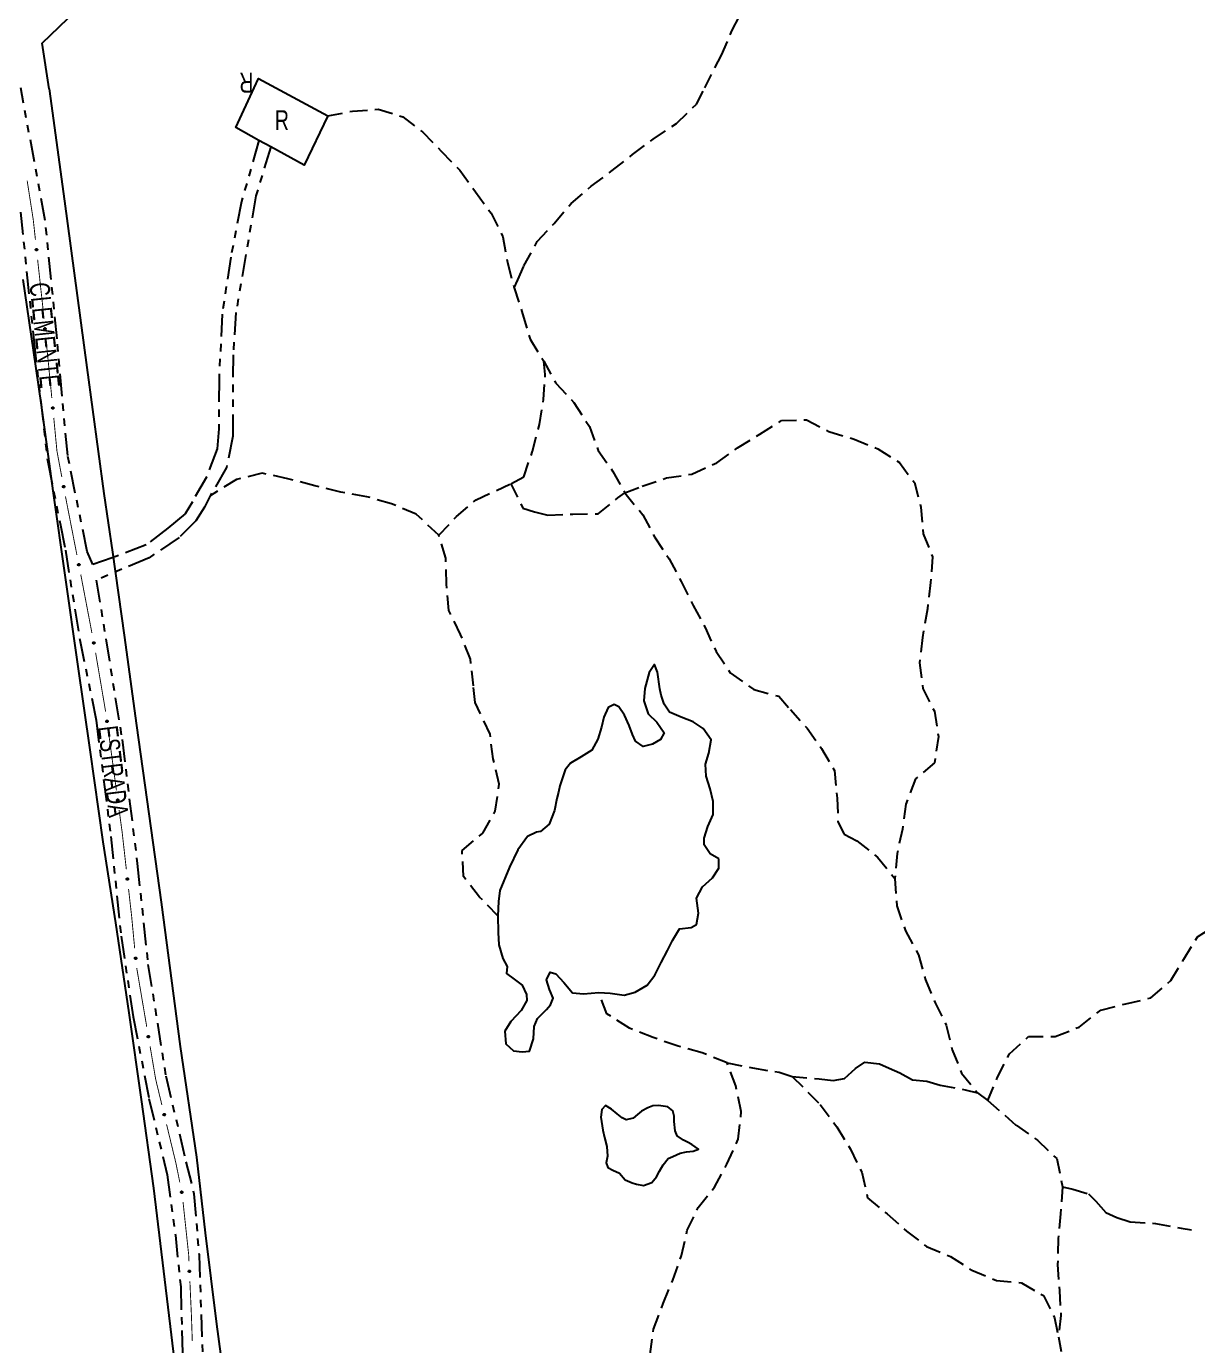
# Model space of a CAD drawing. Extents: x 203604 to 204690, y 4848469 to 4850418.
# Drawn here: x 203990 to 204225.5, y 4848859.1 to 4849124.5 of the extents above; entities that cross this region are included whole.
import ezdxf

# ---------------------------------------------------------------- set-up
doc = ezdxf.new("R2010")
doc.units = 0
doc.header["$LTSCALE"] = 1.5
doc.header["$MEASUREMENT"] = 0
doc.linetypes.add('TRACO_15', pattern=[3, 2, -1])
doc.linetypes.add('TRACO_25', pattern=[8, 3, -1, 1, -1, 1, -1])
for name, color, linetype in [('CD_MALHA_LOTES', 7, 'CONTINUOUS'), ('HD-LAGOS-PERENE', 170, 'CONTINUOUS'), ('HD-RESERV-ETA', 7, 'CONTINUOUS'), ('HD-TXT-ETA', 7, 'CONTINUOUS'), ('RU-QUADRA', 210, 'CONTINUOUS'), ('SV-CAMINHO-TRILHA', 20, 'CONTINUOUS'), ('SV-EIXO-RUA-N-PAV', 6, 'CONTINUOUS'), ('SV-RUA-NAO-PAV', 7, 'CONTINUOUS'), ('SV-TXT-RUA-N-PAV', 7, 'CONTINUOUS')]:
    doc.layers.add(name, color=color, linetype=linetype)
doc.styles.add('ARIAL', font='ARIAL.SHX')

msp = doc.modelspace()

# ---------------------------------------------------------------- linework, layer by layer
at = {"layer": 'CD_MALHA_LOTES', "linetype": 'Continuous', "flags": 128}
for points in [[(203994.539072, 4849111.900657), (203993.123595, 4849121.073929), (204161.390743, 4849282.848917)], [(203994.539072, 4849111.900657), (203997.639019, 4849089.305482), (204002.116722, 4849055.826046), (204005.526664, 4849030.475361), (204007.248858, 4849018.69556), (204009.59104, 4849001.990286), (204012.070999, 4848983.838369), (204017.030915, 4848948.292301), (204020.888628, 4848919.290567), (204024.195239, 4848897.005387), (204025.917432, 4848881.815643), (204028.190727, 4848863.388176), (204032.323991, 4848832.595361), (204035.286163, 4848809.207977), (204039.591646, 4848779.10404), (204042.416043, 4848758.885491), (204047.513735, 4848722.237219), (204052.060325, 4848688.826671)], [(204019.786424, 4848855.67275), (204015.584273, 4848890.805492), (204013.104315, 4848908.612969), (204010.624356, 4848926.007121), (204007.937735, 4848944.159037), (204005.388889, 4848960.450985), (204002.771155, 4848978.94734), (204000.291197, 4848996.203716), (203995.365724, 4849031.060907), (203993.023542, 4849048.248395), (203991.370236, 4849059.33932), (203989.303604, 4849073.530192)]]:
    msp.add_lwpolyline(points, dxfattribs=at)
at = {"layer": 'HD-LAGOS-PERENE', "linetype": 'Continuous'}
for points in [[(204129.2, 4848957.02, 11.07), (204127.44, 4848958.04, 11.07), (204126.24, 4848959.81, 11.07), (204126.26, 4848961.17, 11.07), (204127, 4848963.52, 11.07), (204128.05, 4848965.95, 11.07), (204128.06, 4848968.58, 11.07), (204127.48, 4848971.07, 11.07), (204126.68, 4848973.67, 11.07), (204126.54, 4848976.07, 11.07), (204127.18, 4848978.27, 11.07), (204127.64, 4848980.95, 11.07), (204126.05, 4848983.23, 11.07), (204124.03, 4848984.55, 11.07), (204121.62, 4848985.53, 11.07), (204119.31, 4848986.5, 11.07), (204118.22, 4848988.11, 11.07), (204117.59, 4848989.93, 11.07), (204117.37, 4848991.19, 11.07), (204116.84, 4848994.59, 11.07), (204116.27, 4848996.11, 11.07), (204115.2, 4848994.52, 11.07), (204114.29, 4848991.27, 11.07), (204114.13, 4848988.8, 11.07), (204115.01, 4848986.2, 11.07), (204116.74, 4848984.49, 11.07), (204118.23, 4848982.34, 11.07), (204117.5, 4848981.03, 11.07), (204115.86, 4848980.09, 11.07), (204113.96, 4848979.62, 11.07), (204112.47, 4848980.66, 11.07), (204111.84, 4848982.04, 11.07), (204111.19, 4848983.83, 11.07), (204110.23, 4848985.94, 11.07), (204109.1, 4848987.57, 11.07), (204108.15, 4848988.07, 11.07), (204106.96, 4848987.45, 11.07), (204106.08, 4848985.5, 11.07), (204105.58, 4848983.5, 11.07), (204104.89, 4848981.1, 11.07), (204103.68, 4848978.85, 11.07), (204101.55, 4848977.51, 11.07), (204099.37, 4848976.29, 11.07), (204098.28, 4848974.93, 11.07), (204097.21, 4848971.68, 11.07), (204096.94, 4848970.45, 11.07), (204096.65, 4848969.15, 11.07), (204096.13, 4848966.77, 11.07), (204095.08, 4848964.02, 11.07), (204093.34, 4848962.51, 11.07), (204092.53, 4848962.37, 11.07), (204090.74, 4848961.5, 11.07), (204088.78, 4848958.82, 11.07), (204087.12, 4848955.33, 11.07), (204085.18, 4848950.62, 11.07), (204084.89, 4848948.45, 11.07), (204084.79, 4848945.53, 11.07), (204084.86, 4848942.2, 11.07), (204084.95, 4848939.71, 11.07), (204085.76, 4848936.97, 11.07), (204086.65, 4848935.38, 11.07), (204086.51, 4848933.96, 11.07), (204088.02, 4848932.84, 11.07), (204089.67, 4848931.6, 11.07), (204090.55, 4848929.71, 11.07), (204090.62, 4848928.49, 11.07), (204089.42, 4848926.5, 11.07), (204087.36, 4848924.31, 11.07), (204086.15, 4848922.32, 11.07), (204086.34, 4848919.79, 11.07), (204087.91, 4848918.42, 11.07), (204089.67, 4848918.17, 11.07), (204091.13, 4848918.35, 11.07), (204091.93, 4848920.81, 11.07), (204092.07, 4848923.29, 11.07), (204092.76, 4848924.93, 11.07), (204094.57, 4848926.72, 11.07), (204095.33, 4848927.67, 11.07), (204095.91, 4848929.02, 11.07), (204095.14, 4848930.72, 11.07), (204094.56, 4848932.69, 11.07), (204095.31, 4848934.2, 11.07), (204096.44, 4848933.9, 11.07), (204098.03, 4848932.16, 11.07), (204099.76, 4848930.07, 11.07), (204101.99, 4848929.84, 11.07), (204105.05, 4848930.14, 11.07), (204107.37, 4848930.01, 11.07), (204110.19, 4848929.62, 11.07), (204112.37, 4848930.21, 11.07), (204114.82, 4848931.62, 11.07), (204116.3, 4848933.61, 11.07), (204117.59, 4848936.15, 11.07), (204118.88, 4848938.58, 11.07), (204119.88, 4848940.6, 11.07), (204121.27, 4848942.91, 11.07), (204123.66, 4848943.21, 11.07), (204124.68, 4848943.78, 11.07), (204125.11, 4848946.09, 11.07), (204124.74, 4848949.08, 11.07), (204125.93, 4848951.38, 11.07), (204127.94, 4848953.22, 11.07), (204129.18, 4848955.13, 11.07)], [(204111.75, 4848891.84, 11.07), (204112.66, 4848891.61, 11.07), (204114.07, 4848891.33, 11.07), (204115.75, 4848891.89, 11.07), (204116.69, 4848893.02, 11.07), (204117.3, 4848894.21, 11.07), (204118, 4848895.47, 11.07), (204118.99, 4848896.74, 11.07), (204119.93, 4848897.16, 11.07), (204121.45, 4848897.79, 11.07), (204122.67, 4848898.11, 11.07), (204124.05, 4848898.22, 11.07), (204125.11, 4848898.6, 11.07), (204123.77, 4848899.55, 11.07), (204122.87, 4848900.05, 11.07), (204122.08, 4848900.46, 11.07), (204120.81, 4848901.29, 11.07), (204120.39, 4848902.29, 11.07), (204120.25, 4848904.19, 11.07), (204120.25, 4848905.24, 11.07), (204119.97, 4848906.34, 11.07), (204118.92, 4848907.14, 11.07), (204117.09, 4848907.42, 11.07), (204115.96, 4848907.35, 11.07), (204114.95, 4848906.93, 11.07), (204113.65, 4848906.23, 11.07), (204112.87, 4848905.59, 11.07), (204111.96, 4848904.82, 11.07), (204110.56, 4848904.49, 11.07), (204109.74, 4848904.94, 11.07), (204108.73, 4848905.73, 11.07), (204107.6, 4848906.65, 11.07), (204106.41, 4848907.43, 11.07), (204105.7, 4848906.58, 11.07), (204105.49, 4848905.03, 11.07), (204105.89, 4848902.42, 11.07), (204106.2, 4848900.96, 11.07), (204106.69, 4848899.13, 11.07), (204106.79, 4848897.22, 11.07), (204106.55, 4848895.9, 11.07), (204106.87, 4848894.9, 11.07), (204107.88, 4848894.42, 11.07), (204109.25, 4848893.8, 11.07), (204110.38, 4848892.48, 11.07)]]:
    msp.add_polyline3d(points, close=True, dxfattribs=at)
at = {"layer": 'HD-RESERV-ETA', "linetype": 'Continuous'}
msp.add_polyline3d([(204035.77, 4849112.1, 9.26), (204036.63, 4849113.98, 9.19), (204040.11, 4849112.1, 9.19), (204050.55, 4849106.48, 9.19), (204045.83, 4849096.53, 9.28), (204039.11, 4849100.22, 9.28), (204036.7, 4849101.54, 9.28), (204032.06, 4849104.09, 9.26), (204035.76, 4849112.1, 9.26)], close=True, dxfattribs=at)
at = {"layer": 'RU-QUADRA', "linetype": 'Continuous', "const_width": 0.18, "flags": 128}
for points in [[(204161.390743, 4849282.848917), (203993.123595, 4849121.073929), (203994.539072, 4849111.900657)], [(204019.786424, 4848855.67275), (204015.584273, 4848890.805492), (204013.104315, 4848908.612969), (204010.624356, 4848926.007121), (204007.937735, 4848944.159037), (204005.388889, 4848960.450985), (204002.771155, 4848978.94734), (204000.291197, 4848996.203716), (203995.365724, 4849031.060907), (203993.023542, 4849048.248395), (203991.370236, 4849059.33932), (203989.303604, 4849073.530192)]]:
    msp.add_lwpolyline(points, dxfattribs=at)
at = {"layer": 'RU-QUADRA', "linetype": 'Continuous'}
msp.add_lwpolyline([(203994.539072, 4849111.900657, 0.18, 0.18, 0), (203997.639019, 4849089.305482, 0.18, 0.18, 0), (204002.116722, 4849055.826046, 0.18, 0.18, 0), (204005.526664, 4849030.475361, 0.18, 0.18, 0), (204007.248858, 4849018.69556, 0.18, 0.18, 0), (204009.59104, 4849001.990286, 0.18, 0.18, 0), (204012.070999, 4848983.838369, 0.18, 0.18, 0), (204017.030915, 4848948.292301, 0.18, 0.18, 0), (204020.888628, 4848919.290567, 0.18, 0.18, 0), (204024.195239, 4848897.005387, 0.18, 0.18, 0), (204025.917432, 4848881.815643, 0.18, 0.18, 0), (204028.190727, 4848863.388176, 0.18, 0.18, 0), (204032.323991, 4848832.595361, 0.18, 0.18, 0), (204035.286163, 4848809.207977, 0.18, 0.18, 0), (204039.591646, 4848779.10404, 0.18, 0.18, 0), (204042.416043, 4848758.885491, 0.18, 0.18, 0), (204047.513735, 4848722.237219, 0.18, 0.18, 0), (204052.060325, 4848688.826671, 0.18, 0.18, 0)], format="xyseb", dxfattribs=at)
at = {"layer": 'SV-CAMINHO-TRILHA', "linetype": 'TRACO_15'}
for points in [[(204126.4, 4849112.1, 10.2), (204129.71, 4849118.65, 10.19), (204131.91, 4849123.68, 10.14), (204134.59, 4849128.92, 9.95)], [(204088.07, 4849071.84, 10.92), (204088.81, 4849073.5, 11.11), (204089.99, 4849076.29, 10.66), (204092.7, 4849081.19, 10.67), (204096.12, 4849084.84, 10.69), (204099.51, 4849088.83, 10.65), (204103.56, 4849092.29, 10.33), (204107.74, 4849095.44, 10.22), (204111.86, 4849098.67, 10.2), (204116.01, 4849101.8, 10.2), (204120.68, 4849104.95, 10.2), (204124.69, 4849108.79, 10.2), (204126.4, 4849112.1, 10.2)], [(204050.55, 4849106.48, 8.76), (204055.53, 4849107.42, 9.1), (204060.68, 4849107.78, 9.06), (204065.66, 4849106.3, 9.52), (204069.6, 4849103.22, 9.44), (204073.37, 4849099.38, 9.7), (204077.09, 4849095.53, 9.6), (204080.27, 4849091.18, 9.86), (204083.39, 4849086.88, 9.92), (204085.78, 4849082.1, 10.14), (204086.74, 4849076.73, 10.16), (204088.07, 4849071.84, 10.15), (204089.73, 4849066.66, 10.14), (204091.26, 4849061.57, 10.37), (204094.01, 4849057.12, 10.64), (204096.43, 4849052.69, 10.89), (204100.01, 4849048.83, 11.07), (204103.17, 4849043.96, 11.01), (204104.94, 4849039.12, 11.27), (204107.88, 4849034.96, 11.18), (204110.31, 4849030.61, 11.5), (204113.89, 4849026.23, 11.58), (204116.28, 4849021.76, 11.78), (204119.19, 4849017.37, 11.78), (204121.62, 4849012.81, 11.88), (204124.05, 4849007.96, 12.1), (204126.45, 4849003.55, 12.27), (204128.64, 4848998.71, 12.49), (204131.5, 4848994.46, 12.77), (204136.25, 4848991.07, 12.79), (204141.24, 4848989.71, 13.09), (204143.58, 4848987.07, 12.47), (204146.94, 4848983.27, 12.31), (204149.87, 4848979.21, 12.19), (204152.43, 4848974.76, 12.09), (204153.01, 4848969.19, 12.16), (204153.16, 4848964.44, 12.68), (204154.39, 4848961.99, 12.68), (204156.98, 4848960.62, 12.65), (204161.1, 4848957.38, 12.92), (204164.58, 4848953.04, 12.96), (204164.97, 4848947.56, 12.9), (204166.72, 4848942.52, 12.68), (204169.35, 4848937.71, 12.54), (204170.76, 4848932.7, 12.54), (204172.69, 4848928.03, 12.42), (204174.94, 4848923.53, 12.23), (204176.14, 4848918.61, 12.06), (204178, 4848913.92, 11.9), (204181.24, 4848909.95, 11.87), (204183.29, 4848908.39, 11.87), (204189.02, 4848903.42, 11.86), (204193.28, 4848900.43, 11.86), (204197.14, 4848896.71, 11.86), (204198.33, 4848891.02, 11.86), (204197.91, 4848885.64, 11.86), (204197.47, 4848880.63, 11.79), (204197.33, 4848875.42, 11.92), (204197.68, 4848870.19, 12.11), (204197.99, 4848865.16, 12.3), (204197.5, 4848860.89, 12.54)], [(204072.9, 4849022.1, 11.52), (204076.44, 4849025.88, 11.71), (204080.37, 4849029.24, 11.71), (204087.37, 4849032.45, 11.43), (204090, 4849033.87, 11.37), (204091.73, 4849039.03, 11.39), (204093.12, 4849044.4, 11.39), (204093.94, 4849049.43, 11.31), (204094.29, 4849054.43, 11.31), (204094.01, 4849057.12, 11.31)], [(204087.37, 4849032.45, 11.64), (204089.82, 4849027.54, 11.38), (204092.15, 4849026.82, 11.38), (204094.8, 4849026.17, 11.49), (204099.81, 4849026.36, 11.61), (204104.93, 4849026.4, 11.7), (204108.92, 4849029.66, 11.74), (204110.31, 4849030.61, 11.74), (204113.78, 4849031.96, 11.93), (204118.68, 4849033.64, 11.96), (204123.79, 4849034.4, 12.08), (204128.77, 4849036.66, 12.14), (204132.93, 4849039.7, 12.03), (204137.43, 4849042.43, 12.11), (204141.82, 4849045.17, 12.03), (204146.85, 4849045.32, 12), (204151.29, 4849043, 12), (204156.41, 4849041.45, 12.02), (204161.2, 4849039.46, 12.05), (204165.5, 4849036.72, 12.05), (204168.52, 4849032.7, 12.06), (204169.84, 4849027.75, 12.07), (204170.27, 4849022.42, 12.14), (204172.19, 4849017.74, 12.24), (204171.79, 4849012.61, 12.27), (204171.13, 4849007.29, 12.28), (204170.17, 4849001.54, 12.31), (204169.55, 4848996.42, 12.31), (204170.23, 4848991.29, 12.31), (204172.56, 4848986.69, 12.31), (204173.36, 4848981.64, 12.31), (204172.57, 4848976.36, 12.3), (204168.77, 4848973.1, 12.27), (204166.79, 4848968.04, 12.18), (204166.13, 4848963.01, 12.35), (204165.06, 4848958.1, 12.28), (204164.58, 4848953.04, 12.28)], [(204084.79, 4848945.53, 11.39), (204081.1, 4848949.31, 12.39), (204077.86, 4848953.47, 12.99), (204077.58, 4848958.7, 13.07), (204081.72, 4848962.19, 13.08), (204084.25, 4848966.61, 13.08), (204085, 4848972.01, 12.98), (204083.84, 4848977.1, 12.84), (204083.19, 4848982.07, 12.9), (204080.23, 4848988.48, 12.4), (204079.84, 4848991.83, 12.35), (204079.23, 4848997.19, 11.96), (204077.27, 4849002.12, 11.89), (204074.9, 4849007, 11.64), (204074.43, 4849012.24, 11.77), (204074.27, 4849017.5, 11.81), (204072.9, 4849022.1, 11.81), (204068.37, 4849026.36, 11.75), (204063.4, 4849028.44, 11.78), (204058.43, 4849029.85, 11.83), (204053.18, 4849030.76, 11.59), (204047.93, 4849032.06, 11.31), (204042.56, 4849033.46, 11.3), (204037.37, 4849034.59, 11.47), (204032.18, 4849033.33, 11.49), (204026.91, 4849030.05, 11.47)], [(204183.29, 4848908.39, 11.98), (204185.22, 4848913.07, 12.06), (204187.65, 4848917.81, 12.09), (204191.45, 4848921.26, 12.16), (204196.83, 4848921.27, 12.29), (204201.69, 4848923.19, 12.36), (204205.99, 4848926.61, 12.36), (204211.06, 4848927.87, 12.41), (204216.08, 4848929.04, 12.44), (204220.1, 4848932.53, 12.44), (204222.68, 4848936.82, 12.44), (204225.46, 4848941.36, 12.45), (204229.91, 4848944.08, 12.49), (204234.46, 4848947.48, 12.68), (204238.84, 4848950.54, 12.75), (204243.9, 4848952.27, 12.8), (204249.35, 4848952.1, 12.7), (204253.73, 4848951.37, 12.71)], [(204115.37, 4848857.41, 12.49), (204116.09, 4848862.4, 12.58), (204118.03, 4848867.6, 12.14), (204119.92, 4848872.26, 12), (204121.7, 4848877.2, 11.9), (204122.83, 4848882.3, 11.69), (204125.05, 4848886.87, 11.77), (204128.34, 4848890.97, 11.7), (204130.84, 4848895.61, 11.75), (204133.12, 4848900.6, 11.75), (204133.72, 4848906.22, 11.75), (204132.61, 4848911.39, 11.75), (204130.9, 4848915.99, 11.75), (204125.87, 4848917.97, 11.75), (204121.05, 4848919.31, 11.75), (204116.02, 4848921.05, 11.46), (204111.25, 4848922.93, 11.32), (204106.68, 4848925.84, 11.01), (204105.05, 4848930.14, 11.18)], [(204130.9, 4848915.99, 11.92), (204136, 4848914.95, 11.97), (204141.34, 4848914.08, 12.06), (204143.94, 4848913.24, 12.06), (204149.6, 4848907.61, 12.12), (204152.91, 4848903.11, 12.12), (204155.66, 4848898.64, 12.06), (204157.96, 4848893.96, 12.12), (204159.12, 4848888.83, 12.01), (204163.04, 4848885.58, 12.03), (204166.97, 4848882.15, 12.03), (204170.94, 4848879.06, 12.04), (204175.81, 4848877.03, 12.04), (204180.06, 4848874.25, 12.04), (204185.02, 4848872.23, 12.04), (204190.08, 4848871.72, 12), (204194.46, 4848869.15, 11.94), (204196.72, 4848864.69, 11.94), (204197.5, 4848860.89, 11.94), (204198.64, 4848854.58, 11.94)], [(204143.94, 4848913.24, 12.49), (204149.36, 4848912.74, 12.1), (204152.18, 4848912.42, 12.1), (204154.47, 4848912.84, 12.06), (204156.69, 4848914.82, 12.06), (204158.54, 4848916.15, 11.88), (204161.48, 4848915.81, 11.88), (204163.46, 4848914.89, 11.91), (204165.57, 4848913.97, 11.91), (204168.14, 4848912.54, 12.09), (204171.06, 4848912.28, 12.09), (204173.7, 4848911.47, 12.09), (204178.74, 4848910.57, 12.12), (204181.24, 4848909.95, 12.12)], [(204198.33, 4848891.02, 11.83), (204200.42, 4848890.6, 11.83), (204203.53, 4848889.63, 11.91), (204205.04, 4848888.15, 11.91), (204207.04, 4848885.88, 11.95), (204209.26, 4848884.89, 11.95), (204211.91, 4848884.02, 11.99), (204217, 4848883.67, 11.99), (204222.15, 4848882.7, 11.99), (204224.26, 4848882.41, 11.99)]]:
    msp.add_polyline3d(points, dxfattribs=at)
at = {"layer": 'SV-EIXO-RUA-N-PAV', "const_width": 0.18}
for points in [[(203991.33, 4849085.63), (203990.114791, 4849093.40911)], [(203991.343784, 4849085.504207), (203991.33, 4849085.63)], [(203991.779471, 4849081.528006), (203991.343784, 4849085.504207)], [(203993.31, 4849067.56), (203992.215159, 4849077.551805)], [(203993.403192, 4849066.616199), (203993.31, 4849067.56)], [(203993.501456, 4849065.621038), (203993.403192, 4849066.616199)], [(203995.073675, 4849049.698471), (203993.894511, 4849061.640396)], [(203996.1, 4849039.06), (203995.463124, 4849045.717479)], [(203996.157376, 4849038.753192), (203996.1, 4849039.06)], [(203997.076493, 4849033.838395), (203996.157376, 4849038.753192)], [(204000.119005, 4849018.130441), (203997.81367, 4849029.906918)], [(204001, 4849013.63), (204000.88745, 4849014.204948)], [(204001.077701, 4849013.223215), (204001, 4849013.63)], [(204003.141512, 4849002.418555), (204001.077701, 4849013.223215)], [(204005.885431, 4848986.656115), (204003.87368, 4848998.486282)], [(204008.063579, 4848970.805369), (204006.443787, 4848982.695544)], [(204009.21, 4848962.39), (204008.60351, 4848966.841977)], [(204009.266855, 4848961.886297), (204009.21, 4848962.39)], [(204010.051993, 4848954.930467), (204009.266855, 4848961.886297)], [(204011.13, 4848945.38), (204010.500643, 4848950.955708)], [(204011.166665, 4848944.992847), (204011.13, 4848945.38)], [(204011.732362, 4848939.019574), (204011.166665, 4848944.992847)], [(204014.162793, 4848923.212833), (204012.148132, 4848935.042505)], [(204015.96, 4848912.66), (204014.834346, 4848919.269609)], [(204016.029249, 4848912.373013), (204015.96, 4848912.66)], [(204017.202078, 4848907.512512), (204016.029249, 4848912.373013)], [(204020.05, 4848895.71), (204018.140341, 4848903.624111)], [(204020.219202, 4848894.868084), (204020.05, 4848895.71)], [(204020.8103, 4848891.926893), (204020.219202, 4848894.868084)], [(204022.59, 4848877.4), (204021.456674, 4848887.983518)], [(204022.606099, 4848877.04439), (204022.59, 4848877.4)], [(204022.651323, 4848876.045413), (204022.606099, 4848877.04439)], [(204023.15, 4848865.03), (204022.832221, 4848872.049505)], [(204023.182775, 4848864.057247), (204023.15, 4848865.03)], [(204023.317469, 4848860.059515), (204023.182775, 4848864.057247)]]:
    msp.add_lwpolyline(points, dxfattribs=at)
at = {"layer": 'SV-EIXO-RUA-N-PAV'}
for points in [[(203991.90354, 4849079.385089), (203991.864965, 4849079.415157), (203991.837961, 4849079.448886), (203991.823535, 4849079.483501), (203991.818762, 4849079.517413), (203991.817788, 4849079.552656), (203991.824645, 4849079.588406), (203991.841044, 4849079.626398), (203991.870934, 4849079.665305), (203991.907305, 4849079.690698), (203991.940484, 4849079.706657), (203991.975559, 4849079.713669), (203992.009812, 4849079.714042), (203992.046711, 4849079.705691), (203992.08505, 4849079.688696), (203992.123445, 4849079.657694), (203992.149693, 4849079.624445), (203992.162768, 4849079.590598), (203992.169594, 4849079.555291), (203992.170158, 4849079.519299), (203992.163225, 4849079.484245), (203992.146044, 4849079.445674), (203992.114942, 4849079.408183), (203992.082079, 4849079.381626), (203992.048424, 4849079.368079), (203992.013514, 4849079.362142), (203991.978177, 4849079.360734), (203991.941953, 4849079.366131), (203991.90354, 4849079.385089)], [(203993.602554, 4849063.476915), (203993.564304, 4849063.507394), (203993.537663, 4849063.541411), (203993.523608, 4849063.576178), (203993.5192, 4849063.610139), (203993.518603, 4849063.645391), (203993.525842, 4849063.681065), (203993.542648, 4849063.71888), (203993.572953, 4849063.757464), (203993.609594, 4849063.782466), (203993.642942, 4849063.798068), (203993.67809, 4849063.804704), (203993.712345, 4849063.80471), (203993.749153, 4849063.795965), (203993.787308, 4849063.77856), (203993.825368, 4849063.747148), (203993.851258, 4849063.713619), (203993.863969, 4849063.679634), (203993.870417, 4849063.644256), (203993.870595, 4849063.60826), (203993.863287, 4849063.573282), (203993.845693, 4849063.534898), (203993.814192, 4849063.497742), (203993.781046, 4849063.471538), (203993.747248, 4849063.458354), (203993.712276, 4849063.45279), (203993.676926, 4849063.451762), (203993.640762, 4849063.457546), (203993.602554, 4849063.476915)], [(203995.174773, 4849047.554349), (203995.136523, 4849047.584827), (203995.109881, 4849047.618844), (203995.095827, 4849047.653611), (203995.091418, 4849047.687573), (203995.090821, 4849047.722825), (203995.098061, 4849047.758499), (203995.114867, 4849047.796313), (203995.145172, 4849047.834898), (203995.181812, 4849047.859899), (203995.215161, 4849047.875501), (203995.250309, 4849047.882137), (203995.284564, 4849047.882143), (203995.321371, 4849047.873398), (203995.359526, 4849047.855993), (203995.397587, 4849047.824581), (203995.423477, 4849047.791053), (203995.436188, 4849047.757067), (203995.442636, 4849047.72169), (203995.442814, 4849047.685693), (203995.435505, 4849047.650715), (203995.417912, 4849047.612331), (203995.38641, 4849047.575176), (203995.353265, 4849047.548972), (203995.319467, 4849047.535787), (203995.284494, 4849047.530223), (203995.249144, 4849047.529195), (203995.212981, 4849047.534979), (203995.174773, 4849047.554349)], [(203997.362346, 4849031.711009), (203997.321608, 4849031.738071), (203997.292128, 4849031.769661), (203997.275125, 4849031.803085), (203997.2678, 4849031.836538), (203997.264162, 4849031.871607), (203997.268294, 4849031.907773), (203997.281772, 4849031.946897), (203997.308632, 4849031.987954), (203997.342977, 4849032.016026), (203997.374854, 4849032.03445), (203997.409297, 4849032.044096), (203997.443424, 4849032.04706), (203997.480849, 4849032.041525), (203997.520365, 4849032.027479), (203997.560996, 4849031.999471), (203997.589684, 4849031.968303), (203997.605282, 4849031.935542), (203997.61476, 4849031.900854), (203997.618045, 4849031.865007), (203997.613784, 4849031.829529), (203997.599571, 4849031.789769), (203997.571395, 4849031.750032), (203997.540636, 4849031.721064), (203997.508103, 4849031.70501), (203997.473741, 4849031.696448), (203997.438612, 4849031.692371), (203997.402084, 4849031.695011), (203997.362346, 4849031.711009)], [(204000.4228, 4849016.005542), (204000.381834, 4849016.03226), (204000.352089, 4849016.063599), (204000.334804, 4849016.096879), (204000.327197, 4849016.130269), (204000.323263, 4849016.165306), (204000.32709, 4849016.201506), (204000.340237, 4849016.240742), (204000.36675, 4849016.282025), (204000.400857, 4849016.310385), (204000.432577, 4849016.329077), (204000.466938, 4849016.339013), (204000.501039, 4849016.342265), (204000.538509, 4849016.337046), (204000.578142, 4849016.323335), (204000.619008, 4849016.29567), (204000.647958, 4849016.264746), (204000.663832, 4849016.232118), (204000.673602, 4849016.19751), (204000.67719, 4849016.161692), (204000.673229, 4849016.12618), (204000.659351, 4849016.086301), (204000.631512, 4849016.046328), (204000.600998, 4849016.017102), (204000.568602, 4849016.000774), (204000.534314, 4849015.991922), (204000.49922, 4849015.987548), (204000.462671, 4849015.98988), (204000.4228, 4849016.005542)], [(204003.435582, 4849000.292289), (204003.394739, 4849000.319194), (204003.365138, 4849000.350669), (204003.348005, 4849000.384027), (204003.340551, 4849000.417452), (204003.336778, 4849000.452506), (204003.34077, 4849000.488688), (204003.354097, 4849000.527864), (204003.380798, 4849000.569025), (204003.415034, 4849000.597229), (204003.44684, 4849000.615776), (204003.481246, 4849000.625555), (204003.515361, 4849000.62865), (204003.552807, 4849000.62326), (204003.592376, 4849000.609367), (204003.633115, 4849000.581516), (204003.661924, 4849000.55046), (204003.677648, 4849000.517759), (204003.68726, 4849000.483107), (204003.690684, 4849000.447273), (204003.68656, 4849000.411779), (204003.672501, 4849000.371964), (204003.644479, 4849000.332119), (204003.613832, 4849000.303033), (204003.581361, 4849000.286853), (204003.547032, 4849000.278158), (204003.511919, 4849000.273945), (204003.475381, 4849000.276445), (204003.435582, 4849000.292289)], [(204006.084143, 4848984.520016), (204006.044793, 4848984.54906), (204006.016912, 4848984.582069), (204006.001582, 4848984.616292), (204005.995921, 4848984.650067), (204005.994021, 4848984.685273), (204005.999937, 4848984.721191), (204006.015334, 4848984.7596), (204006.044192, 4848984.799279), (204006.079883, 4848984.825618), (204006.112632, 4848984.842442), (204006.147511, 4848984.850373), (204006.181742, 4848984.851645), (204006.218848, 4848984.844266), (204006.25762, 4848984.828283), (204006.296816, 4848984.7983), (204006.323928, 4848984.765751), (204006.337886, 4848984.732259), (204006.345637, 4848984.697144), (204006.347146, 4848984.661178), (204006.341135, 4848984.625955), (204006.324973, 4848984.586946), (204006.294866, 4848984.548652), (204006.262712, 4848984.521241), (204006.229425, 4848984.506815), (204006.194682, 4848984.499963), (204006.159394, 4848984.497628), (204006.123041, 4848984.502072), (204006.084143, 4848984.520016)], [(204008.243866, 4848968.666448), (204008.204515, 4848968.695492), (204008.176634, 4848968.728501), (204008.161304, 4848968.762725), (204008.155644, 4848968.7965), (204008.153744, 4848968.831706), (204008.15966, 4848968.867623), (204008.175056, 4848968.906033), (204008.203914, 4848968.945711), (204008.239606, 4848968.97205), (204008.272354, 4848968.988875), (204008.307233, 4848968.996805), (204008.341465, 4848968.998078), (204008.37857, 4848968.990699), (204008.417343, 4848968.974716), (204008.456539, 4848968.944732), (204008.48365, 4848968.912184), (204008.497609, 4848968.878692), (204008.50536, 4848968.843577), (204008.506868, 4848968.807611), (204008.500858, 4848968.772387), (204008.484695, 4848968.733379), (204008.454589, 4848968.695084), (204008.422435, 4848968.667673), (204008.389147, 4848968.653248), (204008.354404, 4848968.646396), (204008.319116, 4848968.644061), (204008.282764, 4848968.648505), (204008.243866, 4848968.666448)], [(204010.183048, 4848952.787967), (204010.144375, 4848952.817908), (204010.117261, 4848952.851549), (204010.102722, 4848952.886117), (204010.09784, 4848952.920013), (204010.09675, 4848952.955253), (204010.10349, 4848952.991025), (204010.119766, 4848953.02907), (204010.149529, 4848953.068075), (204010.185816, 4848953.093586), (204010.218943, 4848953.109653), (204010.253995, 4848953.116779), (204010.288247, 4848953.117264), (204010.325173, 4848953.109034), (204010.363567, 4848953.092164), (204010.402064, 4848953.061287), (204010.42842, 4848953.028124), (204010.441604, 4848952.994319), (204010.448546, 4848952.959035), (204010.449227, 4848952.923045), (204010.442408, 4848952.887968), (204010.425353, 4848952.849342), (204010.394374, 4848952.81175), (204010.361598, 4848952.785085), (204010.327987, 4848952.771429), (204010.293096, 4848952.765378), (204010.257764, 4848952.763855), (204010.221523, 4848952.769133), (204010.183048, 4848952.787967)], [(204011.824884, 4848936.875064), (204011.786756, 4848936.905696), (204011.760251, 4848936.939819), (204011.746336, 4848936.974642), (204011.742063, 4848937.008621), (204011.741607, 4848937.043875), (204011.748989, 4848937.079519), (204011.765946, 4848937.117266), (204011.796405, 4848937.155729), (204011.833146, 4848937.180584), (204011.866556, 4848937.196053), (204011.90173, 4848937.202548), (204011.935985, 4848937.202417), (204011.972758, 4848937.193525), (204012.010843, 4848937.175967), (204012.048777, 4848937.144403), (204012.074533, 4848937.110772), (204012.087108, 4848937.076736), (204012.093414, 4848937.041333), (204012.093448, 4848937.005335), (204012.086, 4848936.970388), (204012.068253, 4848936.932074), (204012.036603, 4848936.895045), (204012.003353, 4848936.868974), (204011.969503, 4848936.855924), (204011.934508, 4848936.8505), (204011.899155, 4848936.849613), (204011.863015, 4848936.855542), (204011.824884, 4848936.875064)], [(204014.414174, 4848921.081099), (204014.373878, 4848921.108817), (204014.344914, 4848921.140879), (204014.328453, 4848921.174574), (204014.321672, 4848921.208142), (204014.318601, 4848921.243265), (204014.323318, 4848921.279359), (204014.337428, 4848921.31826), (204014.364949, 4848921.358877), (204014.399744, 4848921.386389), (204014.431915, 4848921.404295), (204014.46651, 4848921.413382), (204014.50068, 4848921.415793), (204014.538011, 4848921.409653), (204014.577294, 4848921.39497), (204014.617466, 4848921.366307), (204014.645646, 4848921.334679), (204014.660712, 4848921.30167), (204014.669627, 4848921.266833), (204014.672332, 4848921.230937), (204014.667497, 4848921.195533), (204014.652642, 4848921.156008), (204014.623827, 4848921.116733), (204014.592603, 4848921.088267), (204014.559814, 4848921.072741), (204014.525318, 4848921.064736), (204014.490128, 4848921.061228), (204014.453647, 4848921.06446), (204014.414174, 4848921.081099)], [(204017.597903, 4848905.402818), (204017.555815, 4848905.427731), (204017.524737, 4848905.457749), (204017.506022, 4848905.490245), (204017.496972, 4848905.523274), (204017.49152, 4848905.558107), (204017.49377, 4848905.594439), (204017.5052, 4848905.634209), (204017.529895, 4848905.676605), (204017.562737, 4848905.70642), (204017.593615, 4848905.726472), (204017.627512, 4848905.737892), (204017.661439, 4848905.742622), (204017.699101, 4848905.739036), (204017.739292, 4848905.72706), (204017.781321, 4848905.701197), (204017.811587, 4848905.671559), (204017.828864, 4848905.639651), (204017.840129, 4848905.605501), (204017.845269, 4848905.569873), (204017.842854, 4848905.534222), (204017.830723, 4848905.493778), (204017.804646, 4848905.452633), (204017.775431, 4848905.422109), (204017.743775, 4848905.404389), (204017.709903, 4848905.394055), (204017.675033, 4848905.388161), (204017.638417, 4848905.388903), (204017.597903, 4848905.402818)], [(204021.124753, 4848889.803546), (204021.083654, 4848889.830058), (204021.053752, 4848889.861248), (204021.0363, 4848889.89444), (204021.028526, 4848889.927792), (204021.024416, 4848889.962808), (204021.028061, 4848889.999027), (204021.041011, 4848890.038329), (204021.067317, 4848890.079744), (204021.101281, 4848890.108275), (204021.132907, 4848890.127126), (204021.167218, 4848890.137234), (204021.201302, 4848890.140657), (204021.238798, 4848890.135626), (204021.278499, 4848890.122114), (204021.319503, 4848890.094655), (204021.348608, 4848890.063876), (204021.364645, 4848890.031328), (204021.374589, 4848889.99677), (204021.378357, 4848889.96097), (204021.374573, 4848889.925438), (204021.360896, 4848889.88549), (204021.333258, 4848889.845378), (204021.302891, 4848889.815999), (204021.270577, 4848889.799509), (204021.236334, 4848889.790485), (204021.201263, 4848889.785936), (204021.164703, 4848889.788084), (204021.124753, 4848889.803546)], [(204022.638302, 4848873.898947), (204022.601726, 4848873.931416), (204022.576931, 4848873.966801), (204022.564744, 4848874.002266), (204022.562147, 4848874.036414), (204022.563425, 4848874.071648), (204022.572551, 4848874.106886), (204022.591343, 4848874.143754), (204022.623656, 4848874.180673), (204022.661574, 4848874.203692), (204022.695705, 4848874.217499), (204022.731156, 4848874.222257), (204022.765363, 4848874.220442), (204022.801653, 4848874.209753), (204022.838829, 4848874.190344), (204022.875166, 4848874.156953), (204022.899237, 4848874.122096), (204022.910124, 4848874.087483), (204022.914682, 4848874.051813), (204022.912946, 4848874.015858), (204022.903789, 4848873.981318), (204022.88418, 4848873.943923), (204022.850748, 4848873.908495), (204022.816256, 4848873.88409), (204022.781805, 4848873.87272), (204022.746586, 4848873.869024), (204022.711232, 4848873.869876), (204022.675427, 4848873.877574), (204022.638302, 4848873.898947)]]:
    msp.add_lwpolyline(points, close=True, dxfattribs=at)
for points in [[(203991.837961, 4849079.448886), (203991.817788, 4849079.552656)], [(203991.849488, 4849079.434318), (203991.823161, 4849079.561839)], [(203991.864965, 4849079.415157), (203991.824645, 4849079.588406)], [(203991.883193, 4849079.402321), (203991.834069, 4849079.600096)], [(203991.90354, 4849079.385089), (203991.841044, 4849079.626398)], [(203991.924443, 4849079.376642), (203991.858243, 4849079.642553)], [(203991.941953, 4849079.366131), (203991.870934, 4849079.665305)], [(203991.95969, 4849079.36815), (203991.889181, 4849079.673397)], [(203991.978177, 4849079.360734), (203991.907305, 4849079.690698)], [(203991.994343, 4849079.365083), (203991.922663, 4849079.693538)], [(203992.013514, 4849079.362142), (203991.940484, 4849079.706657)], [(203992.031115, 4849079.36774), (203991.96081, 4849079.708699)], [(203992.048424, 4849079.368079), (203991.975559, 4849079.713669)], [(203992.065638, 4849079.378386), (203991.993513, 4849079.71091)], [(203992.082079, 4849079.381626), (203992.009812, 4849079.714042)], [(203992.09927, 4849079.397171), (203992.029819, 4849079.70528)], [(203992.114942, 4849079.408183), (203992.046711, 4849079.705691)], [(203992.128554, 4849079.430579), (203992.066721, 4849079.694223)], [(203992.146044, 4849079.445674), (203992.08505, 4849079.688696)], [(203992.151669, 4849079.470174), (203992.105554, 4849079.665534)], [(203992.163225, 4849079.484245), (203992.123445, 4849079.657694)], [(203992.165587, 4849079.506017), (203992.137754, 4849079.634745)], [(203992.170158, 4849079.519299), (203992.149693, 4849079.624445)], [(203993.537663, 4849063.541411), (203993.518603, 4849063.645391)], [(203993.549033, 4849063.52672), (203993.524074, 4849063.654515)], [(203993.564304, 4849063.507394), (203993.525842, 4849063.681065)], [(203993.582394, 4849063.494364), (203993.535391, 4849063.692654)], [(203993.602554, 4849063.476915), (203993.542648, 4849063.71888)], [(203993.623365, 4849063.468244), (203993.560019, 4849063.73485)], [(203993.640762, 4849063.457546), (203993.572953, 4849063.757464)], [(203993.65852, 4849063.459375), (203993.591285, 4849063.76536)], [(203993.676926, 4849063.451762), (203993.609594, 4849063.782466)], [(203993.693138, 4849063.455937), (203993.624982, 4849063.785141)], [(203993.712276, 4849063.45279), (203993.642942, 4849063.798068)], [(203993.729936, 4849063.4582), (203993.663289, 4849063.799893)], [(203993.747248, 4849063.458354), (203993.67809, 4849063.804704)], [(203993.764572, 4849063.468475), (203993.696013, 4849063.801753)], [(203993.781046, 4849063.471538), (203993.712345, 4849063.80471)], [(203993.798403, 4849063.486899), (203993.732258, 4849063.795734)], [(203993.814192, 4849063.497742), (203993.749153, 4849063.795965)], [(203993.828043, 4849063.519991), (203993.769039, 4849063.784283)], [(203993.845693, 4849063.534898), (203993.787308, 4849063.77856)], [(203993.851581, 4849063.559336), (203993.807562, 4849063.755179)], [(203993.863287, 4849063.573282), (203993.825368, 4849063.747148)], [(203993.865882, 4849063.595027), (203993.839431, 4849063.724047)], [(203993.870595, 4849063.60826), (203993.851258, 4849063.713619)], [(203995.109881, 4849047.618844), (203995.090821, 4849047.722825)], [(203995.121252, 4849047.604153), (203995.096293, 4849047.731949)], [(203995.136523, 4849047.584827), (203995.098061, 4849047.758499)], [(203995.154612, 4849047.571797), (203995.10761, 4849047.770088)], [(203995.174773, 4849047.554349), (203995.114867, 4849047.796313)], [(203995.195584, 4849047.545677), (203995.132238, 4849047.812283)], [(203995.212981, 4849047.534979), (203995.145172, 4849047.834898)], [(203995.230739, 4849047.536808), (203995.163504, 4849047.842793)], [(203995.249144, 4849047.529195), (203995.181812, 4849047.859899)], [(203995.265357, 4849047.533371), (203995.197201, 4849047.862575)], [(203995.284494, 4849047.530223), (203995.215161, 4849047.875501)], [(203995.302155, 4849047.535633), (203995.235508, 4849047.877326)], [(203995.319467, 4849047.535787), (203995.250309, 4849047.882137)], [(203995.33679, 4849047.545909), (203995.268232, 4849047.879186)], [(203995.353265, 4849047.548972), (203995.284564, 4849047.882143)], [(203995.370621, 4849047.564332), (203995.304476, 4849047.873167)], [(203995.38641, 4849047.575176), (203995.321371, 4849047.873398)], [(203995.400261, 4849047.597424), (203995.341257, 4849047.861716)], [(203995.417912, 4849047.612331), (203995.359526, 4849047.855993)], [(203995.4238, 4849047.63677), (203995.379781, 4849047.832612)], [(203995.435505, 4849047.650715), (203995.397587, 4849047.824581)], [(203995.438101, 4849047.672461), (203995.411649, 4849047.80148)], [(203995.442814, 4849047.685693), (203995.423477, 4849047.791053)], [(203997.292128, 4849031.769661), (203997.264162, 4849031.871607)], [(203997.321608, 4849031.738071), (203997.268294, 4849031.907773)], [(203997.304725, 4849031.756007), (203997.268825, 4849031.88117)], [(203997.340755, 4849031.726652), (203997.276806, 4849031.920143)], [(203997.362346, 4849031.711009), (203997.281772, 4849031.946897)], [(203997.383829, 4849031.704167), (203997.297699, 4849031.964307)], [(203997.402084, 4849031.695011), (203997.308632, 4849031.987954)], [(203997.419618, 4849031.698366), (203997.326214, 4849031.997404)], [(203997.438612, 4849031.692371), (203997.342977, 4849032.016026)], [(203997.454404, 4849031.697931), (203997.358077, 4849032.02002)], [(203997.473741, 4849031.696448), (203997.374854, 4849032.03445)], [(203997.490869, 4849031.703362), (203997.394967, 4849032.038025)], [(203997.508103, 4849031.70501), (203997.409297, 4849032.044096)], [(203997.524488, 4849031.71659), (203997.427409, 4849032.042703)], [(203997.540636, 4849031.721064), (203997.443424, 4849032.04706)], [(203997.556602, 4849031.737866), (203997.464037, 4849032.039836)], [(203997.571395, 4849031.750032), (203997.480849, 4849032.041525)], [(203997.583274, 4849031.773393), (203997.50167, 4849032.031604)], [(203997.599571, 4849031.789769), (203997.520365, 4849032.027479)], [(203997.603327, 4849031.814624), (203997.542563, 4849032.005935)], [(203997.613784, 4849031.829529), (203997.560996, 4849031.999471)], [(203997.614492, 4849031.851417), (203997.577, 4849031.977671)], [(203997.618045, 4849031.865007), (203997.589684, 4849031.968303)], [(204000.352089, 4849016.063599), (204000.323263, 4849016.165306)], [(204000.381834, 4849016.03226), (204000.32709, 4849016.201506)], [(204000.364801, 4849016.050052), (204000.327845, 4849016.174908)], [(204000.401077, 4849016.021002), (204000.335498, 4849016.213947)], [(204000.4228, 4849016.005542), (204000.340237, 4849016.240742)], [(204000.444339, 4849015.998882), (204000.356017, 4849016.258286)], [(204000.462671, 4849015.98988), (204000.36675, 4849016.282025)], [(204000.480176, 4849015.993383), (204000.384252, 4849016.291622)], [(204000.49922, 4849015.987548), (204000.400857, 4849016.310385)], [(204000.514964, 4849015.993241), (204000.415923, 4849016.314507)], [(204000.534314, 4849015.991922), (204000.432577, 4849016.329077)], [(204000.551382, 4849015.99898), (204000.45266, 4849016.332822)], [(204000.568602, 4849016.000774), (204000.466938, 4849016.339013)], [(204000.584888, 4849016.012491), (204000.485061, 4849016.337774)], [(204000.600998, 4849016.017102), (204000.501039, 4849016.342265)], [(204000.616821, 4849016.034037), (204000.521712, 4849016.335216)], [(204000.631512, 4849016.046328), (204000.538509, 4849016.337046)], [(204000.643193, 4849016.069789), (204000.559413, 4849016.327301)], [(204000.659351, 4849016.086301), (204000.578142, 4849016.323335)], [(204000.662897, 4849016.111187), (204000.600521, 4849016.301978)], [(204000.673229, 4849016.12618), (204000.619008, 4849016.29567)], [(204000.673752, 4849016.148073), (204000.635195, 4849016.274006)], [(204000.67719, 4849016.161692), (204000.647958, 4849016.264746)], [(204003.365138, 4849000.350669), (204003.336778, 4849000.452506)], [(204003.394739, 4849000.319194), (204003.34077, 4849000.488688)], [(204003.377787, 4849000.337063), (204003.341404, 4849000.462087)], [(204003.41393, 4849000.307848), (204003.349235, 4849000.501091)], [(204003.435582, 4849000.292289), (204003.354097, 4849000.527864)], [(204003.45709, 4849000.28553), (204003.369956, 4849000.545336)], [(204003.475381, 4849000.276445), (204003.380798, 4849000.569025)], [(204003.492902, 4849000.279868), (204003.398343, 4849000.578542)], [(204003.511919, 4849000.273945), (204003.415034, 4849000.597229)], [(204003.527689, 4849000.279566), (204003.430119, 4849000.601281)], [(204003.547032, 4849000.278158), (204003.44684, 4849000.615776)], [(204003.564133, 4849000.285138), (204003.466939, 4849000.619428)], [(204003.581361, 4849000.286853), (204003.481246, 4849000.625555)], [(204003.5977, 4849000.298496), (204003.499362, 4849000.624232)], [(204003.613832, 4849000.303033), (204003.515361, 4849000.62865)], [(204003.629732, 4849000.319896), (204003.536002, 4849000.621506)], [(204003.644479, 4849000.332119), (204003.552807, 4849000.62326)], [(204003.656267, 4849000.355526), (204003.573666, 4849000.613419)], [(204003.672501, 4849000.371964), (204003.592376, 4849000.609367)], [(204003.67616, 4849000.396834), (204003.614657, 4849000.587909)], [(204003.68656, 4849000.411779), (204003.633115, 4849000.581516)], [(204003.687184, 4849000.43367), (204003.649204, 4849000.559778)], [(204003.690684, 4849000.447273), (204003.661924, 4849000.55046)], [(204006.016912, 4848984.582069), (204005.994021, 4848984.685273)], [(204006.028818, 4848984.567808), (204005.999152, 4848984.694594)], [(204006.044793, 4848984.54906), (204005.999937, 4848984.721191)], [(204006.063351, 4848984.536707), (204006.009051, 4848984.733125)], [(204006.084143, 4848984.520016), (204006.015334, 4848984.7596)], [(204006.10526, 4848984.51212), (204006.032102, 4848984.776201)], [(204006.123041, 4848984.502072), (204006.044192, 4848984.799279)], [(204006.140719, 4848984.504556), (204006.06222, 4848984.807847)], [(204006.159394, 4848984.497628), (204006.079883, 4848984.825618)], [(204006.175441, 4848984.502401), (204006.095162, 4848984.82886)], [(204006.194682, 4848984.499963), (204006.112632, 4848984.842442)], [(204006.21213, 4848984.506022), (204006.132898, 4848984.845018)], [(204006.229425, 4848984.506815), (204006.147511, 4848984.850373)], [(204006.246362, 4848984.517571), (204006.165531, 4848984.848086)], [(204006.262712, 4848984.521241), (204006.181742, 4848984.851645)], [(204006.279489, 4848984.537232), (204006.201973, 4848984.843411)], [(204006.294866, 4848984.548652), (204006.218848, 4848984.844266)], [(204006.307885, 4848984.571397), (204006.239152, 4848984.833327)], [(204006.324973, 4848984.586946), (204006.25762, 4848984.828283)], [(204006.329953, 4848984.611586), (204006.278725, 4848984.805667)], [(204006.341135, 4848984.625955), (204006.296816, 4848984.7983)], [(204006.342925, 4848984.647781), (204006.311723, 4848984.775734)], [(204006.347146, 4848984.661178), (204006.323928, 4848984.765751)], [(204008.176634, 4848968.728501), (204008.153744, 4848968.831706)], [(204008.18854, 4848968.714241), (204008.158874, 4848968.841026)], [(204008.204515, 4848968.695492), (204008.15966, 4848968.867623)], [(204008.223074, 4848968.68314), (204008.168774, 4848968.879557)], [(204008.243866, 4848968.666448), (204008.175056, 4848968.906033)], [(204008.264983, 4848968.658552), (204008.191825, 4848968.922634)], [(204008.282764, 4848968.648505), (204008.203914, 4848968.945711)], [(204008.300442, 4848968.650989), (204008.221942, 4848968.954279)], [(204008.319116, 4848968.644061), (204008.239606, 4848968.97205)], [(204008.335163, 4848968.648833), (204008.254885, 4848968.975293)], [(204008.354404, 4848968.646396), (204008.272354, 4848968.988875)], [(204008.371853, 4848968.652454), (204008.29262, 4848968.99145)], [(204008.389147, 4848968.653248), (204008.307233, 4848968.996805)], [(204008.406084, 4848968.664003), (204008.325253, 4848968.994519)], [(204008.422435, 4848968.667673), (204008.341465, 4848968.998078)], [(204008.439211, 4848968.683664), (204008.361695, 4848968.989843)], [(204008.454589, 4848968.695084), (204008.37857, 4848968.990699)], [(204008.467608, 4848968.71783), (204008.398874, 4848968.97976)], [(204008.484695, 4848968.733379), (204008.417343, 4848968.974716)], [(204008.489676, 4848968.758018), (204008.438448, 4848968.9521)], [(204008.500858, 4848968.772387), (204008.456539, 4848968.944732)], [(204008.502647, 4848968.794214), (204008.471445, 4848968.922167)], [(204008.506868, 4848968.807611), (204008.48365, 4848968.912184)], [(204010.117261, 4848952.851549), (204010.09675, 4848952.955253)], [(204010.128836, 4848952.837019), (204010.102093, 4848952.964453)], [(204010.144375, 4848952.817908), (204010.10349, 4848952.991025)], [(204010.162645, 4848952.805132), (204010.112876, 4848953.002746)], [(204010.183048, 4848952.787967), (204010.119766, 4848953.02907)], [(204010.203978, 4848952.779587), (204010.136912, 4848953.045282)], [(204010.221523, 4848952.769133), (204010.149529, 4848953.068075)], [(204010.239253, 4848952.77121), (204010.167749, 4848953.076226)], [(204010.257764, 4848952.763855), (204010.185816, 4848953.093586)], [(204010.273916, 4848952.768257), (204010.201166, 4848953.096476)], [(204010.293096, 4848952.765378), (204010.218943, 4848953.109653)], [(204010.310679, 4848952.771033), (204010.239263, 4848953.111762)], [(204010.327987, 4848952.771429), (204010.253995, 4848953.116779)], [(204010.345167, 4848952.781792), (204010.271958, 4848953.114079)], [(204010.361598, 4848952.785085), (204010.288247, 4848953.117264)], [(204010.378738, 4848952.800686), (204010.308283, 4848953.108567)], [(204010.394374, 4848952.81175), (204010.325173, 4848953.109034)], [(204010.407913, 4848952.83419), (204010.34522, 4848953.097631)], [(204010.425353, 4848952.849342), (204010.363567, 4848953.092164)], [(204010.430898, 4848952.87386), (204010.384147, 4848953.069069)], [(204010.442408, 4848952.887968), (204010.402064, 4848953.061287)], [(204010.444699, 4848952.909748), (204010.416447, 4848953.038385)], [(204010.449227, 4848952.923045), (204010.42842, 4848953.028124)], [(204011.760251, 4848936.939819), (204011.741607, 4848937.043875)], [(204011.771563, 4848936.925083), (204011.747115, 4848937.052977)], [(204011.786756, 4848936.905696), (204011.748989, 4848937.079519)], [(204011.804794, 4848936.892593), (204011.758584, 4848937.09107)], [(204011.824884, 4848936.875064), (204011.765946, 4848937.117266)], [(204011.84566, 4848936.86631), (204011.783381, 4848937.133167)], [(204011.863015, 4848936.855542), (204011.796405, 4848937.155729)], [(204011.880779, 4848936.8573), (204011.814769, 4848937.163552)], [(204011.899155, 4848936.849613), (204011.833146, 4848937.180584)], [(204011.915384, 4848936.853724), (204011.848545, 4848937.183198)], [(204011.934508, 4848936.8505), (204011.866556, 4848937.196053)], [(204011.95219, 4848936.855839), (204011.88691, 4848937.197796)], [(204011.969503, 4848936.855924), (204011.90173, 4848937.202548)], [(204011.986867, 4848936.865976), (204011.919642, 4848937.199526)], [(204012.003353, 4848936.868974), (204011.935985, 4848937.202417)], [(204012.020771, 4848936.884264), (204011.955862, 4848937.193361)], [(204012.036603, 4848936.895045), (204011.972758, 4848937.193525)], [(204012.050543, 4848936.917238), (204011.992596, 4848937.181763)], [(204012.068253, 4848936.932074), (204012.010843, 4848937.175967)], [(204012.074239, 4848936.956489), (204012.031004, 4848937.152506)], [(204012.086, 4848936.970388), (204012.048777, 4848937.144403)], [(204012.088682, 4848936.992122), (204012.062747, 4848937.121246)], [(204012.093448, 4848937.005335), (204012.074533, 4848937.110772)], [(204014.344914, 4848921.140879), (204014.318601, 4848921.243265)], [(204014.373878, 4848921.108817), (204014.323318, 4848921.279359)], [(204014.357288, 4848921.127023), (204014.323419, 4848921.252751)], [(204014.392838, 4848921.097089), (204014.33203, 4848921.29159)], [(204014.414174, 4848921.081099), (204014.337428, 4848921.31826)], [(204014.435542, 4848921.07391), (204014.353635, 4848921.33541)], [(204014.453647, 4848921.06446), (204014.364949, 4848921.358877)], [(204014.471233, 4848921.067531), (204014.382682, 4848921.36804)], [(204014.490128, 4848921.061228), (204014.399744, 4848921.386389)], [(204014.506007, 4848921.066532), (204014.414907, 4848921.390139)], [(204014.525318, 4848921.064736), (204014.431915, 4848921.404295)], [(204014.542555, 4848921.071372), (204014.452083, 4848921.407543)], [(204014.559814, 4848921.072741), (204014.46651, 4848921.413382)], [(204014.576384, 4848921.084054), (204014.484596, 4848921.411696)], [(204014.592603, 4848921.088267), (204014.50068, 4848921.415793)], [(204014.608838, 4848921.104807), (204014.521174, 4848921.408237)], [(204014.623827, 4848921.116733), (204014.538011, 4848921.409653)], [(204014.636082, 4848921.139899), (204014.558668, 4848921.399396)], [(204014.652642, 4848921.156008), (204014.577294, 4848921.39497)], [(204014.656799, 4848921.1808), (204014.59914, 4848921.373069)], [(204014.667497, 4848921.195533), (204014.617466, 4848921.366307)], [(204014.668559, 4848921.217407), (204014.633115, 4848921.344251)], [(204014.672332, 4848921.230937), (204014.645646, 4848921.334679)], [(204017.524737, 4848905.457749), (204017.49152, 4848905.558107)], [(204017.555815, 4848905.427731), (204017.49377, 4848905.594439)], [(204017.538025, 4848905.444766), (204017.49568, 4848905.567899)], [(204017.575529, 4848905.41732), (204017.501629, 4848905.607234)], [(204017.597903, 4848905.402818), (204017.5052, 4848905.634209)], [(204017.619711, 4848905.3971), (204017.520203, 4848905.652422)], [(204017.638417, 4848905.388903), (204017.529895, 4848905.676605)], [(204017.655753, 4848905.393164), (204017.546963, 4848905.686953)], [(204017.675033, 4848905.388161), (204017.562737, 4848905.70642)], [(204017.690515, 4848905.394533), (204017.57761, 4848905.711192)], [(204017.709903, 4848905.394055), (204017.593615, 4848905.726472)], [(204017.726649, 4848905.401849), (204017.613516, 4848905.731086)], [(204017.743775, 4848905.404389), (204017.627512, 4848905.737892)], [(204017.759536, 4848905.416803), (204017.645671, 4848905.737441)], [(204017.775431, 4848905.422109), (204017.661439, 4848905.742622)], [(204017.790503, 4848905.439716), (204017.6824, 4848905.736478)], [(204017.804646, 4848905.452633), (204017.699101, 4848905.739036)], [(204017.815297, 4848905.476579), (204017.720408, 4848905.730209)], [(204017.830723, 4848905.493778), (204017.739292, 4848905.72706)], [(204017.833184, 4848905.518795), (204017.762578, 4848905.706696)], [(204017.842854, 4848905.534222), (204017.781321, 4848905.701197)], [(204017.842426, 4848905.556117), (204017.798435, 4848905.680256)], [(204017.845269, 4848905.569873), (204017.811587, 4848905.671559)], [(204021.053752, 4848889.861248), (204021.024416, 4848889.962808)], [(204021.083654, 4848889.830058), (204021.028061, 4848889.999027)], [(204021.066531, 4848889.847764), (204021.02895, 4848889.972433)], [(204021.102953, 4848889.818897), (204021.036407, 4848890.01151)], [(204021.124753, 4848889.803546), (204021.041011, 4848890.038329)], [(204021.146325, 4848889.796994), (204021.056703, 4848890.055952)], [(204021.164703, 4848889.788084), (204021.067317, 4848890.079744)], [(204021.182189, 4848889.791675), (204021.08477, 4848890.089428)], [(204021.201263, 4848889.785936), (204021.101281, 4848890.108275)], [(204021.216978, 4848889.791708), (204021.116326, 4848890.112472)], [(204021.236334, 4848889.790485), (204021.132907, 4848890.127126)], [(204021.253367, 4848889.797629), (204021.152971, 4848890.130971)], [(204021.270577, 4848889.799509), (204021.167218, 4848890.137234)], [(204021.286804, 4848889.811308), (204021.185346, 4848890.136086)], [(204021.302891, 4848889.815999), (204021.201302, 4848890.140657)], [(204021.318629, 4848889.833014), (204021.22201, 4848890.133711)], [(204021.333258, 4848889.845378), (204021.238798, 4848890.135626)], [(204021.344821, 4848889.868897), (204021.25975, 4848890.125986)], [(204021.360896, 4848889.88549), (204021.278499, 4848890.122114)], [(204021.364317, 4848889.910394), (204021.300984, 4848890.10087)], [(204021.374573, 4848889.925438), (204021.319503, 4848890.094655)], [(204021.374987, 4848889.947334), (204021.335799, 4848890.073072)], [(204021.378357, 4848889.96097), (204021.348608, 4848890.063876)], [(204022.576931, 4848873.966801), (204022.563425, 4848874.071648)], [(204022.587505, 4848873.951527), (204022.569374, 4848874.080468)], [(204022.601726, 4848873.931416), (204022.572551, 4848874.106886)], [(204022.619098, 4848873.917443), (204022.582702, 4848874.117951)], [(204022.638302, 4848873.898947), (204022.591343, 4848874.143754)], [(204022.658623, 4848873.889182), (204022.609538, 4848874.158778)], [(204022.675427, 4848873.877574), (204022.623656, 4848874.180673)], [(204022.693257, 4848873.878457), (204022.642382, 4848874.187583)], [(204022.711232, 4848873.869876), (204022.661574, 4848874.203692)], [(204022.727643, 4848873.873184), (204022.677083, 4848874.205545)], [(204022.746586, 4848873.869024), (204022.695705, 4848874.217499)], [(204022.764509, 4848873.873487), (204022.71612, 4848874.21824)], [(204022.781805, 4848873.87272), (204022.731156, 4848874.222257)], [(204022.799642, 4848873.881907), (204022.748897, 4848874.218358)], [(204022.816256, 4848873.88409), (204022.765363, 4848874.220442)], [(204022.834405, 4848873.898506), (204022.78477, 4848874.21042)], [(204022.850748, 4848873.908495), (204022.801653, 4848874.209753)], [(204022.865762, 4848873.929976), (204022.82089, 4848874.19703)], [(204022.88418, 4848873.943923), (204022.838829, 4848874.190344)], [(204022.891358, 4848873.968014), (204022.857812, 4848874.16592)], [(204022.903789, 4848873.981318), (204022.875166, 4848874.156953)], [(204022.907536, 4848874.002895), (204022.887981, 4848874.133138)], [(204022.912946, 4848874.015858), (204022.899237, 4848874.122096)]]:
    msp.add_lwpolyline(points, dxfattribs=at)
at = {"layer": 'SV-RUA-NAO-PAV', "linetype": 'TRACO_25'}
for points in [[(204036.7, 4849101.54, 8.3), (204033.22, 4849089.21, 8.37), (204031.06, 4849078.06, 9.59), (204029.32, 4849066.59, 11.22), (204028.69, 4849053.43, 11.31), (204028.66, 4849043.5, 11.57), (204028.32, 4849039.46, 11.62), (204026.18, 4849033.76, 12), (204023.33, 4849028.86, 12.13), (204021.86, 4849026.42, 12.17), (204018.38, 4849023.54, 12.41), (204014.06, 4849020.19, 12.41), (204007.23, 4849017.54, 12.41), (204003.29, 4849016.19, 12.39), (204002.19, 4849018.84, 12.39), (203998.26, 4849038.14, 10.98), (203996.14, 4849061.59, 10.61), (203993.75, 4849085.44, 10.32), (203988.82, 4849112.1, 10.32)], [(204039.11, 4849100.22, 8.3), (204036.12, 4849090.39, 8.3), (204032.09, 4849066.9, 11.49), (204031.51, 4849058.41, 12.39), (204031.45, 4849042.03, 12.48), (204030.22, 4849035.75, 12.61), (204026.91, 4849030.05, 12.61), (204025.79, 4849027.74, 12.61), (204024.05, 4849025, 12.61), (204020.66, 4849021.62, 12.48), (204014.65, 4849017.59, 12.32), (204004.02, 4849013.09, 12.68), (204009.19, 4848981.01, 12.56), (204012.26, 4848956.06, 12.57), (204014.41, 4848935.78, 13.37), (204017.99, 4848913.37, 13.38), (204022.04, 4848896.08, 13.51), (204023.65, 4848889.63, 13.51), (204024.67, 4848877.33, 13.5), (204025.53, 4848853.38, 13.82)], [(203988.78, 4849087.09, 9.94), (203991.43, 4849061.37, 10.9), (203994.24, 4849036.84, 11.42), (203996.8, 4849024.12, 11.42), (203997.79, 4849019.08, 11.39), (204000.7, 4849001.09, 11.44), (204003.99, 4848984.89, 12.45), (204006.94, 4848961.52, 12.45), (204009, 4848941.44, 12.87), (204011.44, 4848925.21, 13.76), (204014.61, 4848908.83, 14.11), (204018.26, 4848893.45, 14.24), (204019.91, 4848881.34, 14.41), (204020.99, 4848870.83, 14.41), (204021.22, 4848862.12, 14.32), (204021.44, 4848851.88, 14.22)]]:
    msp.add_polyline3d(points, dxfattribs=at)

# ---------------------------------------------------------------- texts
at = {"layer": 'HD-TXT-ETA', "style": 'ARIAL', "width": 0.7}
msp.add_text('R', height=4, rotation=180, dxfattribs=at).set_placement((204035.59, 4849115.13))
msp.add_text('R', height=4, dxfattribs=at).set_placement((204039.93, 4849103.6, 9.19))
at = {"layer": 'SV-TXT-RUA-N-PAV', "style": 'ARIAL', "width": 0.7}
for s, rotation, p in [('CLEMENTE', 276, (203990.561494, 4849072.743317)), ('ESTRADA', 277, (204004.33, 4848983.53))]:
    msp.add_text(s, height=4, rotation=rotation, dxfattribs=at).set_placement(p)

doc.saveas('drawing.dxf')
